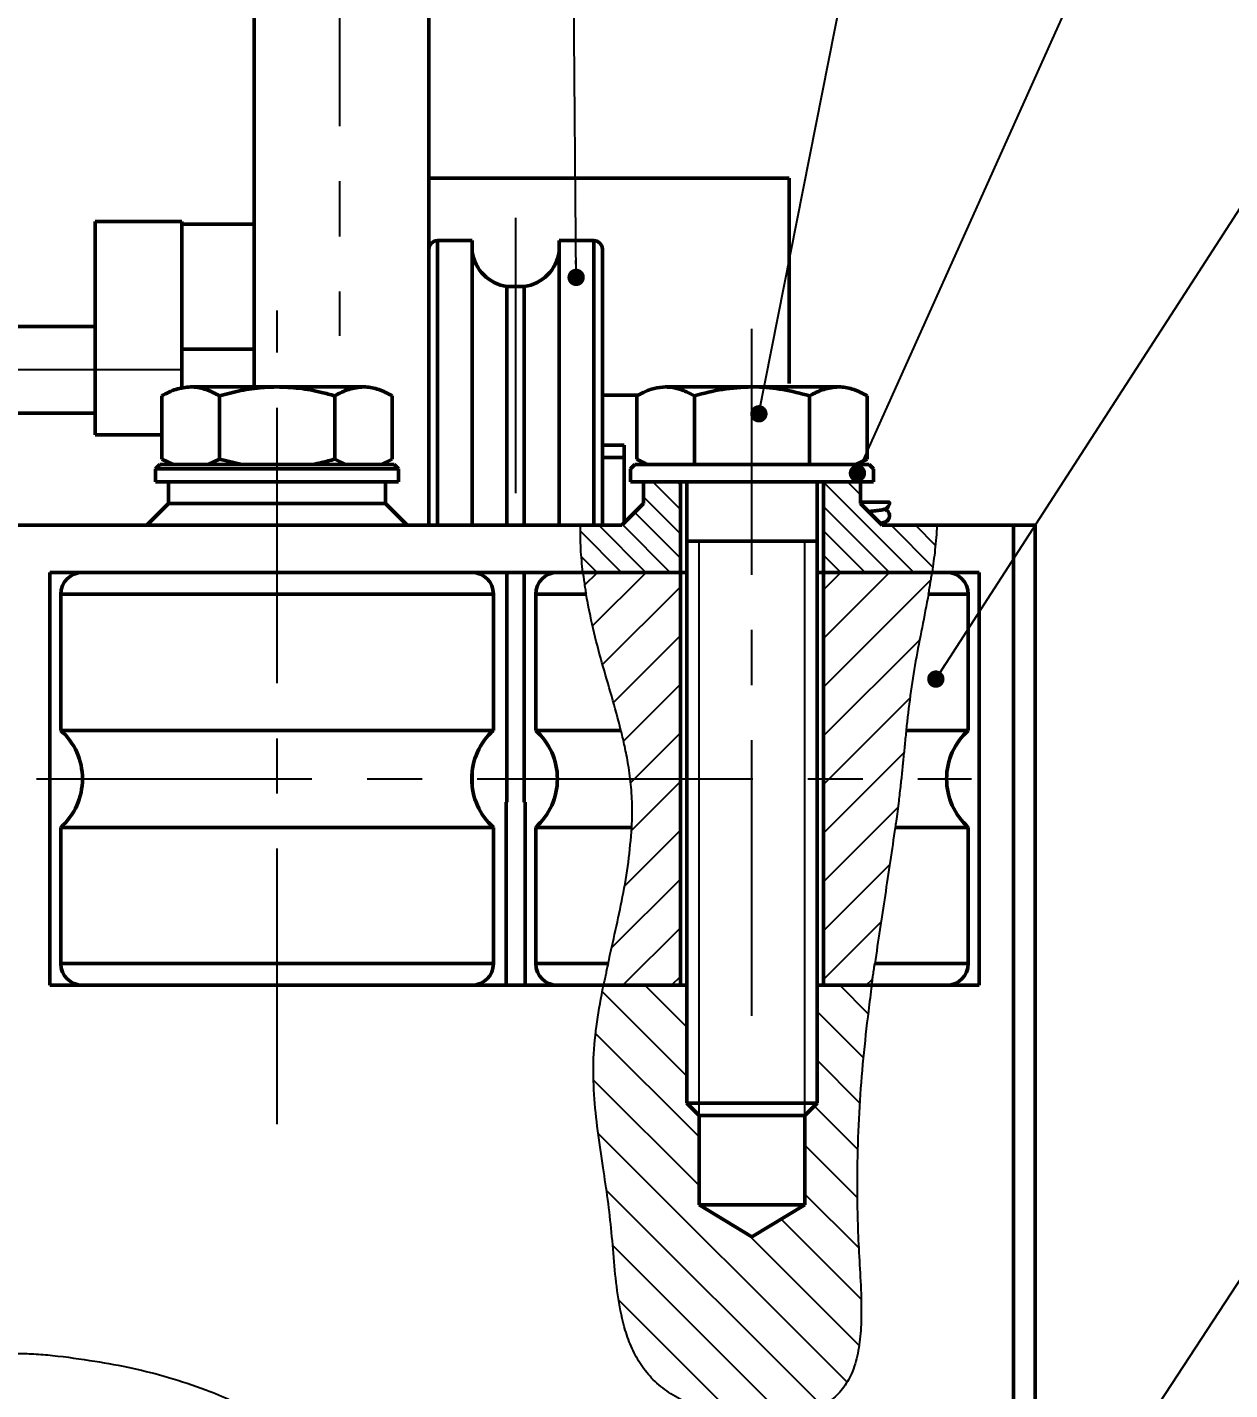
# Model space of a CAD drawing. Header units: millimetres. Extents: x 0 to 1189, y 0 to 841.
# Drawn here: x 854.3 to 909.8, y 658.9 to 721.7 of the extents above; entities that cross this region are included whole.
import ezdxf

# ---------------------------------------------------------------- set-up
doc = ezdxf.new("R2010")
doc.units = ezdxf.units.MM
doc.header["$PDSIZE"] = -1
doc.linetypes.add('CENTERX2', pattern=[20.32, 12.7, -2.54, 2.54, -2.54])
for name, color, linetype in [('中心线', 1, 'CENTERX2'), ('剖面线', 6, 'Continuous'), ('尺寸线', 3, 'Continuous'), ('符号', 4, 'Continuous')]:
    doc.layers.add(name, color=color, linetype=linetype)
doc.layers.add('粗实线', color=255, linetype='Continuous', lineweight=50)
doc.dimstyles.new('SLDDIMSTYLE1', dxfattribs={"dimtxt": 0.18, "dimasz": 0.8, "dimexe": 0, "dimexo": 0.0625, "dimgap": 0, "dimtad": 0, "dimtih": 1, "dimtoh": 1, "dimdec": 0, "dimrnd": 1e-09, "dimzin": 0, "dimdsep": 46, "dimtxsty": 'Standard', "dimblk1": 'DOT', "dimblk2": 'DOT', "dimsah": 1, "dimcen": 0.09, "dimadec": 0, "dimazin": 0, "dimtfac": 0.8, "dimtdec": 0, "dimtofl": 0, "dimtmove": 0, "dimatfit": 3, "dimldrblk": 'DOT', "dimfxl": 0, "dimfrac": 2, "dimtolj": 1, "dimtzin": 0, "dimarcsym": 0})
doc.dimstyles.new('副本 ISO-25', dxfattribs={"dimscale": 2, "dimtxt": 2.5, "dimasz": 2.5, "dimexe": 1, "dimexo": 0, "dimtad": 1, "dimtoh": 1, "dimlfac": 5, "dimdsep": 46, "dimtxsty": 'Standard', "dimcen": 2.5, "dimclrd": 3, "dimclre": 3, "dimadec": 0, "dimazin": 0, "dimtfac": 1, "dimtmove": 0, "dimatfit": 3, "dimfxl": 0, "dimarcsym": 0})

# ---------------------------------------------------------------- blocks, each defined once
blk = doc.blocks.new('_Dot')
at = {"color": 0, "linetype": 'ByBlock', "lineweight": -2}
blk.add_line((-0.5, 0), (-1, 0), dxfattribs=at)
at = {"color": 0, "linetype": 'ByBlock', "const_width": 0.5}
blk.add_lwpolyline([(-0.25, 0, 1), (0.25, 0, 1)], format="xyb", close=True, dxfattribs=at)
blk = doc.blocks.new('*D172')
at = {"layer": 'Defpoints', "color": 0}
for p in [(876.316, 748.831), (957.81, 554.707), (1044.125, 554.707)]:
    blk.add_point(p, dxfattribs=at)
at = {"layer": '尺寸线', "color": 3, "lineweight": -2}
for p, q in [((876.316, 748.831), (1046.125, 748.831)), ((1044.125, 743.831), (1044.125, 559.707)), ((957.81, 554.707), (1046.125, 554.707))]:
    blk.add_line(p, q, dxfattribs=at)
at = {"layer": '尺寸线', "color": 3}
for points in [[(1043.292, 743.831), (1044.959, 743.831), (1044.125, 748.831)], [(1043.292, 559.707), (1044.959, 559.707), (1044.125, 554.707)]]:
    blk.add_solid(points, dxfattribs=at)
at = {"layer": '尺寸线', "color": 0, "insert": (1040.375, 651.769), "char_height": 5, "attachment_point": 5, "rotation": 90}
blk.add_mtext('970', dxfattribs=at)

msp = doc.modelspace()

# ---------------------------------------------------------------- hatches: boundary and pattern name
at = {"layer": '剖面线'}
h = msp.add_hatch(dxfattribs=at)
h.set_pattern_fill('ANSI31', color=256, style=0)
h.paths.add_polyline_path([(884.6564, 701.5066), (882.3564, 701.5066), (882.1564, 701.3066), (882.1564, 700.7066), (884.6564, 700.7066)], flags=0)
h = msp.add_hatch(dxfattribs=at)
h.set_pattern_fill('ANSI31', color=256, style=0)
h.paths.add_polyline_path([(890.8564, 700.7066), (893.3564, 700.7066), (893.3564, 701.3066), (893.1564, 701.5066), (890.8564, 701.5066)], flags=0)
h = msp.add_hatch(dxfattribs=at)
h.set_pattern_fill('ANSI31', color=256, scale=0.25, angle=90, style=0)
edge = h.paths.add_edge_path()
edge.add_spline(control_points=[(879.8525, 698.7066), (879.8321, 697.9918), (879.8743, 697.2648), (879.9616, 696.5366)], knot_values=[0.2416555, 0.2416555, 0.2416555, 0.2416555, 0.2597285, 0.2597285, 0.2597285, 0.2597285], weights=[1, 1, 1, 1], degree=3, periodic=0)
edge.add_line((879.9616, 696.5366), (884.4564, 696.5366))
edge.add_line((884.4564, 696.5366), (884.4564, 700.7066))
edge.add_line((884.4564, 700.7066), (882.7564, 700.7066))
edge.add_line((882.7564, 700.7066), (882.7564, 699.7066))
edge.add_line((882.7564, 699.7066), (881.7564, 698.7066))
edge.add_line((881.7564, 698.7066), (879.8525, 698.7066))
h = msp.add_hatch(dxfattribs=at)
h.set_pattern_fill('ANSI31', color=256, scale=0.25, angle=90, style=0)
edge = h.paths.add_edge_path()
edge.add_spline(control_points=[(896.0581, 696.5366), (896.1088, 696.8763), (896.2022, 697.5829), (896.2667, 698.3237), (896.2905, 698.7066)], knot_values=[0.9913961, 0.9913961, 0.9913961, 0.9913961, 1, 1.0089611, 1.0089611, 1.0089611, 1.0089611], weights=[1, 1, 1, 1, 1], degree=3, periodic=0)
edge.add_line((896.2905, 698.7066), (893.7564, 698.7066))
edge.add_line((893.7564, 698.7066), (892.7564, 699.7066))
edge.add_line((892.7564, 699.7066), (892.7564, 700.7066))
edge.add_line((892.7564, 700.7066), (891.0564, 700.7066))
edge.add_line((891.0564, 700.7066), (891.0564, 696.5366))
edge.add_line((891.0564, 696.5366), (896.0581, 696.5366))
h = msp.add_hatch(dxfattribs=at)
h.set_pattern_fill('ANSI31', color=256, angle=90, style=0)
edge = h.paths.add_edge_path(flags=0)
edge.add_spline(control_points=[(879.8525, 698.7066), (879.8321, 697.9918), (879.8743, 697.2648), (879.9616, 696.5366)], knot_values=[0.2416555, 0.2416555, 0.2416555, 0.2416555, 0.2597285, 0.2597285, 0.2597285, 0.2597285], weights=[1, 1, 1, 1], degree=3, periodic=0)
edge.add_spline(control_points=[(879.9616, 696.5366), (879.8743, 697.2648), (879.8321, 697.9918), (879.8525, 698.7066)], knot_values=[0.7402715, 0.7402715, 0.7402715, 0.7402715, 0.7583445, 0.7583445, 0.7583445, 0.7583445], weights=[1, 1, 1, 1], degree=3, periodic=0)
h = msp.add_hatch(dxfattribs=at)
h.set_pattern_fill('ANSI31', color=256, angle=90, style=0)
edge = h.paths.add_edge_path(flags=0)
edge.add_spline(control_points=[(896.2905, 698.7066), (896.2667, 698.3237), (896.2022, 697.5829), (896.1088, 696.8763), (896.0581, 696.5366)], knot_values=[0.9910389, 0.9910389, 0.9910389, 0.9910389, 1, 1.0086039, 1.0086039, 1.0086039, 1.0086039], weights=[1, 1, 1, 1, 1], degree=3, periodic=0)
edge.add_spline(control_points=[(896.0581, 696.5366), (896.1088, 696.8763), (896.2022, 697.5829), (896.2667, 698.3237), (896.2905, 698.7066)], knot_values=[0.9913961, 0.9913961, 0.9913961, 0.9913961, 1, 1.0089611, 1.0089611, 1.0089611, 1.0089611], weights=[1, 1, 1, 1, 1], degree=3, periodic=0)
h = msp.add_hatch(dxfattribs=at)
h.set_pattern_fill('ANSI31', color=256, style=0)
edge = h.paths.add_edge_path(flags=0)
edge.add_spline(control_points=[(880.9102, 677.5006), (881.2468, 679.1674), (882.0234, 682.1198), (882.4943, 687.3954), (880.8981, 691.7556), (880.1066, 695.3249), (879.9616, 696.5366)], knot_values=[0.5745772, 0.5745772, 0.5745772, 0.5745772, 0.6186731, 0.6519545, 0.7102028, 0.7402715, 0.7402715, 0.7402715, 0.7402715], weights=[1, 1, 1, 1, 1, 1, 1], degree=3, periodic=0)
edge.add_spline(control_points=[(879.9616, 696.5366), (879.9616, 696.5366), (879.9662, 696.4957), (879.9796, 696.3907), (879.9862, 696.3394), (879.995, 696.2718), (880.0072, 696.1842), (880.0195, 696.0958), (880.0356, 695.9838), (880.0566, 695.8496), (880.0685, 695.7736), (880.0822, 695.6887), (880.0972, 695.5997), (880.1007, 695.5789), (880.1042, 695.5578), (880.1079, 695.5366)], knot_values=[0, 0, 0, 0, 0.0050537, 0.0050537, 0.0050537, 0.0075047, 0.0075047, 0.0075047, 0.009997, 0.009997, 0.009997, 0.0113933, 0.0113933, 0.0113933, 0.0117152, 0.0117152, 0.0117152, 0.0117152], weights=[1, 1, 1, 1, 1, 1, 1, 1, 1, 1, 1, 1, 1, 1, 1, 1], degree=3, periodic=0)
edge.add_spline(control_points=[(880.1079, 695.5366), (880.4758, 693.3903), (881.1866, 691.3736), (881.7178, 689.2546)], knot_values=[0, 0, 0, 0, 0.0333235, 0.0333235, 0.0333235, 0.0333235], weights=[1, 1, 1, 1], degree=3, periodic=0)
edge.add_spline(control_points=[(881.7178, 689.2546), (881.7244, 689.2282), (881.7312, 689.201), (881.738, 689.1732), (881.7846, 688.9851), (881.8375, 688.7627), (881.8904, 688.5191), (881.9473, 688.2569), (882.0056, 687.9623), (882.0552, 687.663), (882.1113, 687.3249), (882.1578, 686.9693), (882.1875, 686.6332), (882.2198, 686.2683), (882.2333, 685.913), (882.2349, 685.6004), (882.2365, 685.2888), (882.2272, 685.0099), (882.2157, 684.7825)], knot_values=[0, 0, 0, 0, 0.0006325, 0.0006325, 0.0006325, 0.0049591, 0.0049591, 0.0049591, 0.0096303, 0.0096303, 0.0096303, 0.014922, 0.014922, 0.014922, 0.0206677, 0.0206677, 0.0206677, 0.026383, 0.026383, 0.026383, 0.026383], weights=[1, 1, 1, 1, 1, 1, 1, 1, 1, 1, 1, 1, 1, 1, 1, 1, 1, 1, 1], degree=3, periodic=0)
edge.add_spline(control_points=[(882.2157, 684.7825), (882.1072, 682.6424), (881.5747, 680.5572), (881.1223, 678.5006)], knot_values=[0, 0, 0, 0, 0.0321614, 0.0321614, 0.0321614, 0.0321614], weights=[1, 1, 1, 1], degree=3, periodic=0)
edge.add_spline(control_points=[(881.1223, 678.5006), (881.0988, 678.394), (881.0762, 678.2904), (881.0562, 678.1978), (881.0364, 678.1059), (881.0185, 678.0223), (881.0031, 677.9493), (880.9788, 677.8348), (880.9598, 677.7431), (880.9457, 677.6745), (880.9268, 677.5829), (880.9159, 677.529), (880.9119, 677.5093), (880.9108, 677.5035), (880.9102, 677.5006), (880.9102, 677.5006)], knot_values=[0, 0, 0, 0, 0.0016667, 0.0016667, 0.0016667, 0.0033135, 0.0033135, 0.0033135, 0.0059121, 0.0059121, 0.0059121, 0.0093883, 0.0093883, 0.0093883, 0.0103994, 0.0103994, 0.0103994, 0.0103994], weights=[1, 1, 1, 1, 1, 1, 1, 1, 1, 1, 1, 1, 1, 1, 1, 1], degree=3, periodic=0)
h = msp.add_hatch(dxfattribs=at)
h.set_pattern_fill('ANSI31', color=256, scale=0.5)
edge = h.paths.add_edge_path()
edge.add_line((884.4564, 696.5366), (879.9616, 696.5366))
edge.add_spline(control_points=[(879.9616, 696.5366), (879.9623, 696.5307), (879.9637, 696.5188), (879.9772, 696.4081), (880.0037, 696.205), (880.0446, 695.9219), (880.0853, 695.6693), (880.1043, 695.5577), (880.1079, 695.5366)], knot_values=[0, 0, 0, 0, 0.2127212, 0.430406, 0.6402617, 0.8520862, 0.9719775, 1, 1, 1, 1], degree=3, periodic=0)
edge.add_spline(control_points=[(880.1079, 695.5366), (880.211, 695.0036), (880.4172, 693.9374), (880.8342, 692.3799), (881.295, 690.8323), (881.5769, 689.7804), (881.7178, 689.2546)], knot_values=[0, 0, 0, 0, 0.2499845, 0.5001381, 0.750131, 1, 1, 1, 1], degree=3, periodic=0)
edge.add_spline(control_points=[(881.7178, 689.2546), (881.7245, 689.2277), (881.754, 689.1097), (881.8111, 688.8737), (881.8923, 688.5163), (881.9765, 688.1095), (882.0607, 687.6462), (882.1346, 687.1467), (882.1932, 686.6155), (882.2266, 686.0903), (882.2377, 685.5927), (882.232, 685.146), (882.2211, 684.9037), (882.2157, 684.7825)], knot_values=[0, 0, 0, 0, 0.0242594, 0.1065225, 0.1887476, 0.2773211, 0.3658977, 0.4659792, 0.5661335, 0.6747794, 0.7834893, 0.8917211, 1, 1, 1, 1], degree=3, periodic=0)
edge.add_spline(control_points=[(882.2157, 684.7825), (882.1727, 684.2452), (882.0867, 683.17), (881.8037, 681.5908), (881.4689, 680.0382), (881.2378, 679.0132), (881.1223, 678.5006)], knot_values=[0, 0, 0, 0, 0.2510104, 0.5022555, 0.7510955, 1, 1, 1, 1], degree=3, periodic=0)
edge.add_spline(control_points=[(881.1223, 678.5006), (881.0994, 678.3961), (881.0538, 678.1879), (880.9909, 677.8928), (880.9348, 677.6229), (880.9121, 677.5103), (880.9105, 677.5024), (880.9102, 677.5006)], knot_values=[0, 0, 0, 0, 0.1602983, 0.3194178, 0.5690118, 0.9020055, 1, 1, 1, 1], degree=3, periodic=0)
edge.add_line((880.9102, 677.5006), (884.1564, 677.5006))
edge.add_line((884.1564, 677.5006), (884.4564, 677.5006))
edge.add_line((884.4564, 677.5006), (884.4564, 696.5366))
edge = h.paths.add_edge_path()
edge.add_spline(control_points=[(894.865, 689.2546), (894.9239, 689.7911), (895.0415, 690.8636), (895.2884, 692.4486), (895.6021, 693.9948), (895.7964, 695.0226), (895.8935, 695.5366)], knot_values=[0, 0, 0, 0, 0.2508128, 0.5014718, 0.7507052, 1, 1, 1, 1], degree=3, periodic=0)
edge.add_spline(control_points=[(895.8935, 695.5366), (895.9099, 695.6295), (895.9474, 695.8427), (895.9969, 696.141), (896.0328, 696.3685), (896.0525, 696.4986), (896.0578, 696.5341), (896.0581, 696.5361), (896.0581, 696.5366)], knot_values=[0, 0, 0, 0, 0.1105974, 0.2538296, 0.4907081, 0.7115731, 0.9377277, 1, 1, 1, 1], degree=3, periodic=0)
edge.add_line((896.0581, 696.5366), (891.3564, 696.5366))
edge.add_line((891.3564, 696.5366), (891.0564, 696.5366))
edge.add_line((891.0564, 696.5366), (891.0564, 677.5006))
edge.add_line((891.0564, 677.5006), (893.2769, 677.5006))
edge.add_spline(control_points=[(893.2769, 677.5006), (893.279, 677.5157), (893.2825, 677.5416), (893.3092, 677.7383), (893.3426, 677.9805), (893.3799, 678.2468), (893.4053, 678.4248), (893.4161, 678.5006)], knot_values=[0, 0, 0, 0, 0.2965507, 0.507821, 0.686836, 0.8665675, 1, 1, 1, 1], degree=3, periodic=0)
edge.add_spline(control_points=[(893.4161, 678.5006), (893.5746, 679.5487), (893.8916, 681.6448), (894.2044, 683.7366), (894.3608, 684.7825)], knot_values=[0, 0, 0, 0, 0.5000197, 1, 1, 1, 1], degree=3, periodic=0)
edge.add_spline(control_points=[(894.3608, 684.7825), (894.3694, 684.8446), (894.3946, 685.0276), (894.4428, 685.3854), (894.4995, 685.8262), (894.5524, 686.2586), (894.6062, 686.7215), (894.6682, 687.2958), (894.7242, 687.8499), (894.7661, 688.2718), (894.8005, 688.6185), (894.8344, 688.9567), (894.8548, 689.1553), (894.865, 689.2546)], knot_values=[0, 0, 0, 0, 0.0611677, 0.1803277, 0.2992895, 0.3768615, 0.4542936, 0.5688916, 0.6834662, 0.751376, 0.819376, 0.909629, 1, 1, 1, 1], degree=3, periodic=0)
h = msp.add_hatch(dxfattribs=at)
h.set_pattern_fill('ANSI31', color=256, style=0)
edge = h.paths.add_edge_path(flags=0)
edge.add_spline(control_points=[(893.2769, 677.5006), (893.2769, 677.5006), (893.2806, 677.5278), (893.2886, 677.5867), (893.2943, 677.6287), (893.3024, 677.6879), (893.3127, 677.7634), (893.3215, 677.8273), (893.3321, 677.9046), (893.3441, 677.9906), (893.3561, 678.0769), (893.3698, 678.1748), (893.3839, 678.2747), (893.3944, 678.3488), (893.4053, 678.4256), (893.4161, 678.5006)], knot_values=[0, 0, 0, 0, 0.0025375, 0.0025375, 0.0025375, 0.0043358, 0.0043358, 0.0043358, 0.0058579, 0.0058579, 0.0058579, 0.00739, 0.00739, 0.00739, 0.0085183, 0.0085183, 0.0085183, 0.0085183], weights=[1, 1, 1, 1, 1, 1, 1, 1, 1, 1, 1, 1, 1, 1, 1, 1], degree=3, periodic=0)
edge.add_spline(control_points=[(893.4161, 678.5006), (893.7164, 680.6009), (894.0704, 682.6862), (894.3608, 684.7825)], knot_values=[0, 0, 0, 0, 0.0319771, 0.0319771, 0.0319771, 0.0319771], weights=[1, 1, 1, 1], degree=3, periodic=0)
edge.add_spline(control_points=[(894.3608, 684.7825), (894.3691, 684.8426), (894.3779, 684.906), (894.3869, 684.9725), (894.4222, 685.2305), (894.4634, 685.5399), (894.5079, 685.8971), (894.5369, 686.1296), (894.568, 686.3884), (894.5989, 686.6625), (894.6218, 686.8659), (894.6451, 687.0821), (894.6674, 687.2954), (894.6897, 687.5086), (894.7114, 687.7239), (894.7315, 687.9239), (894.7551, 688.1605), (894.7771, 688.3825), (894.7967, 688.5794), (894.8227, 688.8411), (894.8456, 689.067), (894.865, 689.2546)], knot_values=[0, 0, 0, 0, 0.0017174, 0.0017174, 0.0017174, 0.0084525, 0.0084525, 0.0084525, 0.0128223, 0.0128223, 0.0128223, 0.0160552, 0.0160552, 0.0160552, 0.0192899, 0.0192899, 0.0192899, 0.0231169, 0.0231169, 0.0231169, 0.0282107, 0.0282107, 0.0282107, 0.0282107], weights=[1, 1, 1, 1, 1, 1, 1, 1, 1, 1, 1, 1, 1, 1, 1, 1, 1, 1, 1, 1, 1, 1], degree=3, periodic=0)
edge.add_spline(control_points=[(894.865, 689.2546), (895.0866, 691.3925), (895.5254, 693.4715), (895.8935, 695.5366)], knot_values=[0, 0, 0, 0, 0.032416, 0.032416, 0.032416, 0.032416], weights=[1, 1, 1, 1], degree=3, periodic=0)
edge.add_spline(control_points=[(895.8935, 695.5366), (895.9106, 695.6326), (895.9266, 695.7241), (895.9403, 695.8041), (895.9581, 695.9078), (895.973, 695.9969), (895.9853, 696.0717), (896.0056, 696.1954), (896.0196, 696.2852), (896.0299, 696.3515), (896.0493, 696.4763), (896.0563, 696.524), (896.0578, 696.5344), (896.058, 696.5359), (896.0581, 696.5366), (896.0581, 696.5366)], knot_values=[0, 0, 0, 0, 0.0015073, 0.0015073, 0.0015073, 0.0034566, 0.0034566, 0.0034566, 0.006691, 0.006691, 0.006691, 0.0128041, 0.0128041, 0.0128041, 0.0136511, 0.0136511, 0.0136511, 0.0136511], weights=[1, 1, 1, 1, 1, 1, 1, 1, 1, 1, 1, 1, 1, 1, 1, 1], degree=3, periodic=0)
edge.add_spline(control_points=[(896.0581, 696.5366), (895.7986, 694.7966), (895.0278, 691.6856), (894.6472, 686.3937), (893.8813, 681.6339), (893.4348, 678.6702), (893.2769, 677.5006)], knot_values=[0.0086039, 0.0086039, 0.0086039, 0.0086039, 0.0526748, 0.0958521, 0.1447846, 0.1767178, 0.1767178, 0.1767178, 0.1767178], weights=[1, 1, 1, 1, 1, 1, 1], degree=3, periodic=0)
h = msp.add_hatch(dxfattribs=at)
h.set_pattern_fill('ANSI31', color=256, angle=90, style=0)
edge = h.paths.add_edge_path(flags=0)
edge.add_spline(control_points=[(880.9102, 677.5006), (880.6667, 676.2948), (880.0976, 672.6711), (881.5778, 666.6653), (881.4214, 657.661), (893.4977, 656.5794), (892.2627, 667.7122), (892.7627, 673.6897), (893.2769, 677.5006)], knot_values=[0.4254228, 0.4254228, 0.4254228, 0.4254228, 0.4573215, 0.5219389, 0.588289, 0.6597306, 0.7192355, 0.8232822, 0.8232822, 0.8232822, 0.8232822], weights=[1, 1, 1, 1, 1, 1, 1, 1, 1], degree=3, periodic=0)
edge.add_spline(control_points=[(893.2769, 677.5006), (892.7627, 673.6897), (892.2627, 667.7122), (893.4977, 656.5794), (881.4214, 657.661), (881.5778, 666.6653), (880.0976, 672.6711), (880.6667, 676.2948), (880.9102, 677.5006)], knot_values=[0.1767178, 0.1767178, 0.1767178, 0.1767178, 0.2807645, 0.3402694, 0.411711, 0.4780611, 0.5426785, 0.5745772, 0.5745772, 0.5745772, 0.5745772], weights=[1, 1, 1, 1, 1, 1, 1, 1, 1], degree=3, periodic=0)
h = msp.add_hatch(dxfattribs=at)
h.set_pattern_fill('ANSI31', color=256, scale=0.5, angle=90)
edge = h.paths.add_edge_path()
edge.add_spline(control_points=[(880.9102, 677.5006), (880.8037, 676.9399), (880.5924, 675.8277), (880.4228, 674.1444), (880.4566, 672.4617), (880.6429, 670.7785), (880.8869, 669.1673), (881.1212, 667.6103), (881.2957, 666.1027), (881.4115, 664.5715), (881.5736, 663.0584), (881.8352, 661.7791), (882.2053, 660.7606), (882.6287, 659.9832), (883.195, 659.2877), (883.9198, 658.7048), (884.7731, 658.2363), (885.7205, 657.8783), (886.7263, 657.635), (887.7542, 657.5106), (888.7676, 657.5097), (889.7307, 657.6369), (890.608, 657.8991), (891.3679, 658.3042), (891.9653, 658.8764), (892.3959, 659.6333), (892.6633, 660.5526), (892.7887, 661.6118), (892.8093, 662.8525), (892.7426, 664.2403), (892.6518, 665.736), (892.5948, 667.5292), (892.5967, 669.5846), (892.6942, 671.8919), (892.8722, 674.1251), (893.0774, 675.9863), (893.2249, 677.1056), (893.2769, 677.5006)], knot_values=[0, 0, 0, 0, 0.0364042, 0.0722115, 0.1077075, 0.1435553, 0.1801904, 0.2116729, 0.2440068, 0.2769898, 0.3096359, 0.3410732, 0.3600031, 0.3785812, 0.3972861, 0.4168377, 0.4375356, 0.4591477, 0.4812668, 0.5034045, 0.5250554, 0.5457572, 0.5651686, 0.583192, 0.6001822, 0.6171905, 0.6381419, 0.6608319, 0.6850653, 0.7172326, 0.7494552, 0.7806683, 0.8316821, 0.880553, 0.9279682, 0.9745833, 1, 1, 1, 1], degree=3, periodic=0)
edge.add_line((893.2769, 677.5006), (891.3564, 677.5006))
edge.add_line((891.3564, 677.5006), (890.7614, 677.5006))
edge.add_line((890.7614, 677.5006), (890.7564, 677.4956))
edge.add_line((890.7564, 677.4956), (890.7564, 672.0666))
edge.add_line((890.7564, 672.0666), (890.1964, 671.5066))
edge.add_line((890.1964, 671.5066), (890.1964, 667.3744))
edge.add_line((890.1964, 667.3744), (887.7564, 665.9083))
edge.add_line((887.7564, 665.9083), (885.3164, 667.3744))
edge.add_line((885.3164, 667.3744), (885.3164, 671.5066))
edge.add_line((885.3164, 671.5066), (884.7564, 672.0666))
edge.add_line((884.7564, 672.0666), (884.7564, 677.4956))
edge.add_line((884.7564, 677.4956), (884.7514, 677.5006))
edge.add_line((884.7514, 677.5006), (880.9102, 677.5006))
h = msp.add_hatch(dxfattribs=at)
h.set_pattern_fill('ANSI31', color=256, angle=90, style=0)
edge = h.paths.add_edge_path(flags=0)
edge.add_spline(control_points=[(866.7631, 648.7066), (867.0858, 650.1071), (867.4023, 651.4647), (867.4882, 652.7066)], knot_values=[0.4554944, 0.4554944, 0.4554944, 0.4554944, 0.5059265, 0.5059265, 0.5059265, 0.5059265], weights=[1, 1, 1, 1], degree=3, periodic=0)
edge.add_spline(control_points=[(867.4882, 652.7066), (867.5112, 653.0395), (867.5184, 653.3734), (867.5018, 653.7066)], knot_values=[0, 0, 0, 0, 0.0070615, 0.0070615, 0.0070615, 0.0070615], weights=[1, 1, 1, 1], degree=3, periodic=0)
edge.add_spline(control_points=[(867.5018, 653.7066), (867.4559, 654.6236), (866.7793, 657.1321), (861.6852, 659.3788), (857.7793, 660.1803), (854.7465, 660.544), (853.8104, 660.5298)], knot_values=[0.5198415, 0.5198415, 0.5198415, 0.5198415, 0.5592851, 0.6384909, 0.7047097, 0.7386614, 0.7386614, 0.7386614, 0.7386614], weights=[1, 1, 1, 1, 1, 1, 1], degree=3, periodic=0)
edge.add_spline(control_points=[(853.8104, 660.5298), (853.6988, 660.5281), (853.5857, 660.5243), (853.4805, 660.5187), (853.3753, 660.5131), (853.275, 660.5055), (853.1879, 660.4973), (853.1004, 660.4891), (853.0238, 660.48), (852.9642, 660.4722), (852.9044, 660.4644), (852.8601, 660.4576), (852.8352, 660.4538), (852.8188, 660.4512), (852.8104, 660.4499), (852.8104, 660.4499)], knot_values=[0, 0, 0, 0, 0.0016742, 0.0016742, 0.0016742, 0.0033479, 0.0033479, 0.0033479, 0.0050291, 0.0050291, 0.0050291, 0.0067174, 0.0067174, 0.0067174, 0.0078227, 0.0078227, 0.0078227, 0.0078227], weights=[1, 1, 1, 1, 1, 1, 1, 1, 1, 1, 1, 1, 1, 1, 1, 1], degree=3, periodic=0)
edge.add_spline(control_points=[(852.8104, 660.4499), (852.8104, 660.4499), (852.8295, 660.453), (852.866, 660.4585), (852.9025, 660.4639), (852.9574, 660.4717), (853.0261, 660.48), (853.0955, 660.4883), (853.1808, 660.4973), (853.2752, 660.505), (853.37, 660.5127), (853.4766, 660.5192), (853.5862, 660.5237), (853.6595, 660.5266), (853.7352, 660.5287), (853.8104, 660.5298)], knot_values=[0, 0, 0, 0, 0.0016677, 0.0016677, 0.0016677, 0.0033345, 0.0033345, 0.0033345, 0.0050147, 0.0050147, 0.0050147, 0.0067027, 0.0067027, 0.0067027, 0.0078225, 0.0078225, 0.0078225, 0.0078225], weights=[1, 1, 1, 1, 1, 1, 1, 1, 1, 1, 1, 1, 1, 1, 1, 1], degree=3, periodic=0)
edge.add_spline(control_points=[(853.8104, 660.5298), (854.7465, 660.544), (857.7793, 660.1803), (861.6852, 659.3788), (866.7793, 657.1321), (867.4559, 654.6236), (867.5018, 653.7066)], knot_values=[0.2613386, 0.2613386, 0.2613386, 0.2613386, 0.2952903, 0.3615091, 0.4407149, 0.4801585, 0.4801585, 0.4801585, 0.4801585], weights=[1, 1, 1, 1, 1, 1, 1], degree=3, periodic=0)
edge.add_spline(control_points=[(867.5018, 653.7066), (867.5184, 653.3734), (867.5112, 653.0395), (867.4882, 652.7066)], knot_values=[0.0071788, 0.0071788, 0.0071788, 0.0071788, 0.0142403, 0.0142403, 0.0142403, 0.0142403], weights=[1, 1, 1, 1], degree=3, periodic=0)
edge.add_spline(control_points=[(867.4882, 652.7066), (867.4023, 651.4647), (867.0858, 650.1071), (866.7631, 648.7066)], knot_values=[0.4940735, 0.4940735, 0.4940735, 0.4940735, 0.5445056, 0.5445056, 0.5445056, 0.5445056], weights=[1, 1, 1, 1], degree=3, periodic=0)

# ---------------------------------------------------------------- linework, layer by layer
for p, q in [((885.3164, 671.5066), (885.3164, 697.983)), ((890.1964, 671.5066), (890.1964, 697.983))]:
    msp.add_line(p, q)
for points, knots in [([(879.9616, 696.5366), (879.9232, 696.8996), (879.8469, 697.6209), (879.8506, 698.3463), (879.8525, 698.7066)], [0, 0, 0, 0, 0.5032533, 1, 1, 1, 1]), ([(896.2905, 698.7066), (896.2623, 698.3295), (896.2082, 697.6036), (896.1068, 696.8829), (896.0581, 696.5366)], [0, 0, 0, 0, 0.5195049, 1, 1, 1, 1]), ([(879.9616, 696.5366), (879.9623, 696.5307), (879.9637, 696.5188), (879.9772, 696.4081), (880.0037, 696.205), (880.0446, 695.9219), (880.0853, 695.6693), (880.1043, 695.5577), (880.1079, 695.5366)], [0, 0, 0, 0, 0.2127212, 0.430406, 0.6402617, 0.8520862, 0.9719775, 1, 1, 1, 1]), ([(895.8935, 695.5366), (895.9099, 695.6295), (895.9474, 695.8427), (895.9969, 696.141), (896.0328, 696.3685), (896.0525, 696.4986), (896.0578, 696.5341), (896.0581, 696.5361), (896.0581, 696.5366)], [0, 0, 0, 0, 0.1105974, 0.25382956, 0.49070812, 0.71157312, 0.93772771, 1, 1, 1, 1]), ([(881.7178, 689.2546), (881.5769, 689.7804), (881.295, 690.8323), (880.8342, 692.3799), (880.4172, 693.9374), (880.211, 695.0036), (880.1079, 695.5366)], [0, 0, 0, 0, 0.249869, 0.4998619, 0.7500155, 1, 1, 1, 1]), ([(895.8935, 695.5366), (895.7964, 695.0226), (895.6021, 693.9948), (895.2884, 692.4486), (895.0415, 690.8636), (894.9239, 689.7911), (894.865, 689.2546)], [0, 0, 0, 0, 0.2492948, 0.4985282, 0.7491872, 1, 1, 1, 1]), ([(882.2157, 684.7825), (882.2211, 684.9037), (882.232, 685.146), (882.2377, 685.5927), (882.2266, 686.0903), (882.1932, 686.6155), (882.1346, 687.1467), (882.0607, 687.6462), (881.9765, 688.1095), (881.8923, 688.5163), (881.8111, 688.8737), (881.754, 689.1097), (881.7245, 689.2277), (881.7178, 689.2546)], [0, 0, 0, 0, 0.1082789, 0.2165107, 0.3252206, 0.4338665, 0.5340208, 0.6341023, 0.7226789, 0.8112524, 0.8934775, 0.9757406, 1, 1, 1, 1]), ([(894.865, 689.2546), (894.8548, 689.1553), (894.8344, 688.9567), (894.8005, 688.6185), (894.7661, 688.2718), (894.7242, 687.8499), (894.6682, 687.2958), (894.6062, 686.7215), (894.5524, 686.2586), (894.4995, 685.8262), (894.4428, 685.3854), (894.3946, 685.0276), (894.3694, 684.8446), (894.3608, 684.7825)], [0, 0, 0, 0, 0.090371, 0.180624, 0.248624, 0.3165338, 0.4311084, 0.5457064, 0.6231385, 0.7007105, 0.8196723, 0.9388323, 1, 1, 1, 1]), ([(881.1223, 678.5006), (881.2378, 679.0132), (881.4689, 680.0382), (881.8037, 681.5908), (882.0867, 683.17), (882.1727, 684.2452), (882.2157, 684.7825)], [0, 0, 0, 0, 0.2489045, 0.4977445, 0.7489896, 1, 1, 1, 1]), ([(894.3608, 684.7825), (894.2044, 683.7366), (893.8916, 681.6448), (893.5746, 679.5487), (893.4161, 678.5006)], [0, 0, 0, 0, 0.4999803, 1, 1, 1, 1]), ([(881.1223, 678.5006), (881.0994, 678.3961), (881.0538, 678.1879), (880.9909, 677.8928), (880.9348, 677.6229), (880.9121, 677.5103), (880.9105, 677.5024), (880.9102, 677.5006)], [0, 0, 0, 0, 0.1602983, 0.3194178, 0.5690118, 0.9020055, 1, 1, 1, 1]), ([(893.2769, 677.5006), (893.279, 677.5157), (893.2825, 677.5416), (893.3092, 677.7383), (893.3426, 677.9805), (893.3799, 678.2468), (893.4053, 678.4248), (893.4161, 678.5006)], [0, 0, 0, 0, 0.2965507, 0.507821, 0.686836, 0.8665675, 1, 1, 1, 1]), ([(893.2769, 677.5006), (893.2249, 677.1056), (893.0774, 675.9863), (892.8722, 674.1251), (892.6942, 671.8919), (892.5967, 669.5846), (892.5948, 667.5292), (892.6518, 665.736), (892.7426, 664.2403), (892.8093, 662.8525), (892.7887, 661.6118), (892.6633, 660.5526), (892.3959, 659.6333), (891.9653, 658.8764), (891.3679, 658.3042), (890.608, 657.8991), (889.7307, 657.6369), (888.7676, 657.5097), (887.7542, 657.5106), (886.7263, 657.635), (885.7205, 657.8783), (884.7731, 658.2363), (883.9198, 658.7048), (883.195, 659.2877), (882.6287, 659.9832), (882.2053, 660.7606), (881.8352, 661.7791), (881.5736, 663.0584), (881.4115, 664.5715), (881.2957, 666.1027), (881.1212, 667.6103), (880.8869, 669.1673), (880.6429, 670.7785), (880.4566, 672.4617), (880.4228, 674.1444), (880.5924, 675.8277), (880.8037, 676.9399), (880.9102, 677.5006)], [0, 0, 0, 0, 0.02541672, 0.0720318, 0.11944696, 0.16831788, 0.21933172, 0.2505448, 0.28276737, 0.3149347, 0.33916807, 0.36185808, 0.38280954, 0.39981777, 0.41680804, 0.43483137, 0.45424276, 0.47494455, 0.49659545, 0.51873318, 0.54085232, 0.56246442, 0.5831623, 0.6027139, 0.62141879, 0.63999689, 0.65892682, 0.69036413, 0.72301019, 0.75599317, 0.78832707, 0.81980964, 0.85644466, 0.89229248, 0.92778854, 0.96359576, 1, 1, 1, 1]), ([(853.8104, 660.5298), (854.0914, 660.527), (854.6605, 660.5213), (855.8785, 660.4096), (857.3948, 660.1965), (859.1823, 659.8757), (860.8955, 659.4387), (862.4121, 658.9354), (863.7416, 658.3863), (864.8334, 657.8233), (865.8076, 657.164), (866.5889, 656.4151), (867.1152, 655.5658), (867.4157, 654.6591), (867.4727, 654.028), (867.5018, 653.7066)], [0, 0, 0, 0, 0.0508228, 0.1029359, 0.2211467, 0.3278444, 0.4313598, 0.5407929, 0.6166723, 0.6914491, 0.7626676, 0.8289444, 0.8856016, 0.9417493, 1, 1, 1, 1])]:
    msp.add_open_spline(points, degree=3, knots=knots)
at = {"layer": '中心线'}
for p, q in [((868.7404, 750.1242), (868.7404, 707.4344)), ((876.8624, 712.887), (876.8624, 697.8637)), ((865.8644, 671.106), (865.8644, 708.6155)), ((887.7564, 676.1006), (887.7564, 707.7708)), ((861.4712, 705.8732), (850.4712, 705.8732)), ((854.7696, 687.0186), (897.8757, 687.0186))]:
    msp.add_line(p, q, dxfattribs=at)
at = {"layer": '粗实线'}
for p, q in [((864.8104, 705.0866), (864.8104, 737.7066)), ((872.8624, 737.7066), (872.8624, 704.447)), ((889.4712, 714.7066), (872.8624, 714.7066)), ((889.4712, 714.7066), (889.4712, 705.2466)), ((861.4712, 712.7066), (857.4712, 712.7066)), ((857.4712, 712.7066), (857.4712, 712.5659)), ((857.4712, 712.5659), (857.4712, 708.7325)), ((861.4712, 712.7066), (861.4712, 712.5659)), ((864.8104, 712.5812), (861.4712, 712.5812)), ((861.4712, 712.5659), (861.4712, 708.7325)), ((874.8624, 711.8319), (873.2624, 711.8319)), ((873.2624, 711.8319), (873.2624, 700.5665)), ((874.8624, 711.8319), (874.8624, 700.5665)), ((880.4624, 711.8319), (878.8624, 711.8319)), ((878.8624, 711.8319), (878.8624, 700.5665)), ((880.4624, 700.5665), (880.4624, 711.8319)), ((880.8624, 711.4319), (880.8624, 700.4884)), ((877.2624, 709.716), (876.4624, 709.716)), ((876.4624, 709.716), (876.4624, 700.1532)), ((877.2624, 709.716), (877.2624, 700.1532)), ((857.4712, 708.7325), (857.4712, 702.8732)), ((861.4712, 708.7325), (861.4712, 705.0371)), ((857.4712, 707.8732), (852.4077, 707.8732)), ((861.4712, 706.8319), (864.8104, 706.8319)), ((865.8644, 705.0866), (861.8807, 705.0866)), ((869.8481, 705.0866), (865.8644, 705.0866)), ((883.7727, 705.0866), (887.7564, 705.0866)), ((891.7401, 705.0866), (887.7564, 705.0866)), ((860.5528, 701.7574), (860.5528, 704.6757)), ((863.2086, 701.7574), (863.2086, 704.6757)), ((868.5202, 701.7574), (868.5202, 704.6757)), ((871.176, 701.7574), (871.176, 704.6757)), ((872.8624, 700.4884), (872.8624, 704.447)), ((882.4448, 704.7066), (880.8624, 704.7066)), ((882.4448, 701.7574), (882.4448, 704.6757)), ((885.1006, 704.6757), (885.1006, 701.5066)), ((890.4122, 704.6757), (890.4122, 701.5066)), ((893.068, 701.7574), (893.068, 704.6757)), ((852.4077, 703.8732), (857.4712, 703.8732)), ((857.4712, 702.8732), (860.5528, 702.8732)), ((881.8624, 702.395), (880.8624, 702.395)), ((881.8624, 702.395), (881.8624, 701.8319)), ((861.0704, 701.5066), (860.5528, 701.7574)), ((863.2086, 701.7574), (862.691, 701.5066)), ((864.2438, 701.5066), (863.2086, 701.7574)), ((869.0378, 701.5066), (868.5202, 701.7574)), ((871.176, 701.7574), (870.6584, 701.5066)), ((881.8624, 701.8319), (880.8624, 701.8319)), ((881.8624, 701.8319), (881.8624, 698.8126)), ((893.068, 701.7574), (892.5504, 701.5066)), ((860.4644, 701.5066), (860.2644, 701.3066)), ((860.2644, 701.3066), (860.2644, 700.7066)), ((871.4644, 701.3066), (860.2644, 701.3066)), ((871.2644, 701.5066), (860.4644, 701.5066)), ((861.8807, 701.5066), (861.0704, 701.5066)), ((862.691, 701.5066), (861.8807, 701.5066)), ((862.691, 701.5066), (864.2438, 701.5066)), ((865.8644, 701.5066), (864.2438, 701.5066)), ((867.485, 701.5066), (865.8644, 701.5066)), ((867.485, 701.5066), (869.0378, 701.5066)), ((869.8481, 701.5066), (869.0378, 701.5066)), ((870.6584, 701.5066), (869.8481, 701.5066)), ((871.4644, 701.3066), (871.2644, 701.5066)), ((871.4644, 700.7066), (871.4644, 701.3066)), ((882.1564, 701.3066), (882.3564, 701.5066)), ((882.1564, 700.7066), (882.1564, 701.3066)), ((882.3564, 701.5066), (883.1564, 701.5066)), ((883.7727, 701.5066), (882.9624, 701.5066)), ((892.3564, 701.5066), (883.1564, 701.5066)), ((884.583, 701.5066), (883.7727, 701.5066)), ((884.583, 701.5066), (886.1358, 701.5066)), ((887.7564, 701.5066), (886.1358, 701.5066)), ((889.377, 701.5066), (887.7564, 701.5066)), ((889.377, 701.5066), (890.9298, 701.5066)), ((891.7401, 701.5066), (890.9298, 701.5066)), ((892.5504, 701.5066), (891.7401, 701.5066)), ((892.3564, 701.5066), (893.1564, 701.5066)), ((893.1564, 701.5066), (893.3564, 701.3066)), ((893.3564, 701.3066), (893.3564, 700.7066)), ((871.4644, 700.7066), (860.2644, 700.7066)), ((860.8644, 700.7066), (860.8644, 699.7066)), ((870.8644, 699.7066), (870.8644, 700.7066)), ((872.8624, 698.7066), (872.8624, 700.4884)), ((873.2624, 700.5665), (873.2624, 698.7066)), ((874.8624, 700.5665), (874.8624, 698.7066)), ((878.8624, 700.5665), (878.8624, 698.7066)), ((880.4624, 698.7066), (880.4624, 700.5665)), ((880.8624, 700.4884), (880.8624, 698.7066)), ((884.6564, 700.7066), (882.1564, 700.7066)), ((882.7564, 699.7066), (882.7564, 700.7066)), ((884.644, 700.7066), (882.7564, 700.7066)), ((884.7564, 700.7066), (884.4564, 700.7066)), ((884.4564, 700.7066), (884.4564, 696.5366)), ((884.6564, 700.7066), (884.7564, 700.7066)), ((884.7564, 700.7066), (884.7564, 672.0666)), ((884.7564, 700.7066), (890.7564, 700.7066)), ((890.7564, 700.7066), (890.8564, 700.7066)), ((890.7564, 672.0666), (890.7564, 700.7066)), ((890.7564, 700.7066), (891.0564, 700.7066)), ((893.3564, 700.7066), (890.8564, 700.7066)), ((892.7564, 700.7066), (890.8688, 700.7066)), ((891.0564, 700.7066), (891.0564, 696.5366)), ((892.7564, 700.7066), (892.7564, 699.7066)), ((860.8644, 699.7066), (859.8644, 698.7066)), ((860.8644, 699.7066), (870.8644, 699.7066)), ((871.8644, 698.7066), (870.8644, 699.7066)), ((876.4624, 700.1532), (876.4624, 698.7066)), ((877.2624, 700.1532), (877.2624, 698.7066)), ((881.7564, 698.7066), (882.7564, 699.7066)), ((892.7564, 699.7066), (893.7564, 698.7066)), ((853.8104, 698.7066), (879.8525, 698.7066)), ((881.7564, 698.7066), (879.8525, 698.7066)), ((896.2905, 698.7066), (893.7564, 698.7066)), ((896.2905, 698.7066), (899.8104, 698.7066)), ((899.8104, 653.7066), (899.8104, 698.7066)), ((899.8104, 698.7066), (900.8104, 698.7066)), ((900.8104, 698.7066), (900.8104, 654.7066)), ((884.7564, 697.983), (890.7564, 697.983)), ((855.3894, 696.5366), (855.3894, 677.5006)), ((879.9616, 696.5366), (855.3894, 696.5366)), ((876.4624, 696.5366), (876.4624, 685.9477)), ((877.2624, 696.5366), (877.2624, 685.9477)), ((884.644, 696.5366), (879.9616, 696.5366)), ((884.1564, 696.5366), (879.9616, 696.5366)), ((884.4564, 696.5366), (884.4564, 677.5006)), ((884.7564, 696.5366), (884.644, 696.5366)), ((890.8688, 696.5366), (890.7564, 696.5366)), ((896.0581, 696.5366), (890.8688, 696.5366)), ((891.0564, 696.5366), (891.0564, 677.5006)), ((896.0581, 696.5366), (891.3564, 696.5366)), ((898.2314, 696.5366), (896.0581, 696.5366)), ((898.2314, 677.5006), (898.2314, 696.5366)), ((855.8934, 695.5366), (855.8934, 689.2546)), ((875.8354, 695.5366), (855.8934, 695.5366)), ((875.8354, 689.2546), (875.8354, 695.5366)), ((877.7854, 695.5366), (877.7854, 689.2546)), ((880.1079, 695.5366), (877.7854, 695.5366)), ((897.7274, 695.5366), (895.8935, 695.5366)), ((897.7274, 689.2546), (897.7274, 695.5366)), ((855.8934, 689.2546), (866.7858, 689.2546)), ((866.7858, 689.2546), (875.8354, 689.2546)), ((877.7854, 689.2546), (881.7178, 689.2546)), ((894.865, 689.2546), (897.7274, 689.2546)), ((874.8624, 687.4201), (874.8624, 686.617)), ((876.4311, 685.9431), (876.4311, 677.5006)), ((877.2937, 685.9431), (877.2937, 677.5006)), ((855.8934, 684.7825), (855.8934, 678.5006)), ((875.8354, 684.7825), (855.8934, 684.7825)), ((875.8354, 678.5006), (875.8354, 684.7825)), ((877.7854, 684.7825), (877.7854, 678.5006)), ((882.2157, 684.7825), (877.7854, 684.7825)), ((897.7274, 684.7825), (894.3608, 684.7825)), ((897.7274, 678.5006), (897.7274, 684.7825)), ((855.8934, 678.5006), (875.8354, 678.5006)), ((877.7854, 678.5006), (881.1223, 678.5006)), ((893.4303, 678.4787), (893.4119, 678.4716)), ((893.4161, 678.5006), (897.7274, 678.5006)), ((855.3894, 677.5006), (880.9102, 677.5006)), ((875.1342, 677.5612), (875.1332, 677.5006)), ((880.9102, 677.5006), (884.7514, 677.5006)), ((884.1564, 677.5006), (880.9102, 677.5006)), ((884.7514, 677.5006), (884.7564, 677.4956)), ((884.7564, 677.5006), (884.7514, 677.5006)), ((890.7564, 677.4956), (890.7614, 677.5006)), ((890.7614, 677.5006), (890.7564, 677.5006)), ((890.7614, 677.5006), (893.2769, 677.5006)), ((893.2769, 677.5006), (891.3564, 677.5006)), ((893.2769, 677.5006), (898.2314, 677.5006)), ((884.7564, 672.0666), (885.3164, 671.5066)), ((884.7564, 672.0666), (885.1583, 672.0666)), ((885.1583, 672.0666), (890.7564, 672.0666)), ((890.1964, 671.5066), (890.7564, 672.0666)), ((885.6433, 671.5066), (885.3164, 671.5066)), ((885.3164, 671.5066), (885.3164, 667.3744)), ((890.1964, 671.5066), (885.6433, 671.5066)), ((890.1964, 671.5066), (890.1964, 667.3744)), ((885.3164, 667.3744), (887.7564, 665.9083)), ((885.3164, 667.3744), (890.1964, 667.3744)), ((887.7564, 665.9083), (890.1964, 667.3744))]:
    msp.add_line(p, q, dxfattribs=at)
for centre, radius, start, end in [((873.2624, 711.4319), 0.4, 90, 180), ((880.4624, 711.4319), 0.4, 0, 90), ((876.7203, 711.5739), 1.8758, 187.903842, 262.096158), ((877.0045, 711.5739), 1.8758, 277.903842, 352.096158), ((856.8934, 695.5366), 1, 90, 180), ((874.8354, 695.5366), 1, 0, 90), ((878.7854, 695.5366), 1, 90, 180), ((896.7274, 695.5366), 1, 0, 90), ((853.8934, 687.0186), 3, 311.810315, 48.189685), ((877.8354, 687.0186), 3, 131.810315, 228.189685), ((875.7854, 687.0186), 3, 311.810315, 48.189685), ((899.7274, 687.0186), 3, 131.810315, 228.189685), ((856.8934, 678.5006), 1, 180, 270), ((874.8354, 678.5006), 1, 270, 0), ((878.7854, 678.5006), 1, 180, 270), ((896.7274, 678.5006), 1, 270, 0)]:
    msp.add_arc(centre, radius, start, end, dxfattribs=at)
for points, knots in [([(860.5528, 704.6757), (860.7684, 704.7905), (861.2037, 705.0223), (861.6537, 705.065), (861.8807, 705.0866)], [0, 0, 0, 0, 0.495458, 1, 1, 1, 1]), ([(861.8807, 705.0866), (861.9122, 705.0861), (862.1505, 705.0824), (862.6, 704.9926), (863.0045, 704.782), (863.2086, 704.6757)], [0, 0, 0, 0, 0.0701108, 0.5307951, 1, 1, 1, 1]), ([(863.2086, 704.6757), (863.5332, 704.7617), (864.1852, 704.9345), (865.0774, 705.0662), (865.6403, 705.0808), (865.8644, 705.0866)], [0, 0, 0, 0, 0.3735977, 0.7505678, 1, 1, 1, 1]), ([(865.8644, 705.0866), (866.2065, 705.0734), (866.8956, 705.0469), (867.7813, 704.8773), (868.318, 704.7309), (868.5202, 704.6757)], [0, 0, 0, 0, 0.3806109, 0.7666914, 1, 1, 1, 1]), ([(868.5202, 704.6757), (868.7359, 704.7905), (869.1711, 705.0223), (869.6211, 705.065), (869.8481, 705.0866)], [0, 0, 0, 0, 0.495458, 1, 1, 1, 1]), ([(869.8481, 705.0866), (869.8796, 705.0861), (870.118, 705.0824), (870.5674, 704.9926), (870.9719, 704.782), (871.176, 704.6757)], [0, 0, 0, 0, 0.0701108, 0.5307951, 1, 1, 1, 1]), ([(882.4448, 704.6757), (882.5459, 704.7309), (882.812, 704.8761), (883.2548, 705.0462), (883.5993, 705.0731), (883.7727, 705.0866)], [0, 0, 0, 0, 0.2333091, 0.614228, 1, 1, 1, 1]), ([(883.7727, 705.0866), (883.8847, 705.0808), (884.1645, 705.0663), (884.6106, 704.9352), (884.9367, 704.7625), (885.1006, 704.6757)], [0, 0, 0, 0, 0.2494318, 0.6227125, 1, 1, 1, 1]), ([(885.1006, 704.6757), (885.5319, 704.7905), (886.4024, 705.0223), (887.3024, 705.065), (887.7564, 705.0866)], [0, 0, 0, 0, 0.49545796, 1, 1, 1, 1]), ([(887.7564, 705.0866), (887.8194, 705.0861), (888.2961, 705.0824), (889.1949, 704.9926), (890.004, 704.782), (890.4122, 704.6757)], [0, 0, 0, 0, 0.0701108, 0.5307951, 1, 1, 1, 1]), ([(890.4122, 704.6757), (890.6279, 704.7905), (891.0631, 705.0223), (891.5131, 705.065), (891.7401, 705.0866)], [0, 0, 0, 0, 0.495458, 1, 1, 1, 1]), ([(891.7401, 705.0866), (891.7716, 705.0861), (892.01, 705.0824), (892.4594, 704.9926), (892.8639, 704.782), (893.068, 704.6757)], [0, 0, 0, 0, 0.0701108, 0.53079515, 1, 1, 1, 1]), ([(868.5202, 701.7574), (868.3181, 701.7014), (867.9757, 701.6066), (867.6277, 701.5356), (867.485, 701.5066)], [0, 0, 0, 0, 0.5902094, 1, 1, 1, 1]), ([(882.9624, 701.5066), (882.8911, 701.5356), (882.717, 701.6066), (882.5458, 701.7014), (882.4448, 701.7574)], [0, 0, 0, 0, 0.4097906, 1, 1, 1, 1]), ([(892.7564, 699.7663), (892.9214, 699.7663), (893.2524, 699.7663), (893.6754, 699.7663), (893.9668, 699.7663), (894.1077, 699.7663), (894.085, 699.7663), (894.0793, 699.7663)], [0, 0, 0, 0, 0.2263893, 0.4542619, 0.6898298, 0.9227616, 1, 1, 1, 1]), ([(893.6318, 699.4006), (893.6812, 699.408), (893.7718, 699.4215), (893.8469, 699.4395), (893.9213, 699.4688), (893.9888, 699.5101), (894.0466, 699.5721), (894.0822, 699.6437), (894.0995, 699.7047), (894.0981, 699.7471), (894.0975, 699.7656)], [0, 0, 0, 0, 0.2563679, 0.4695215, 0.5641235, 0.6689833, 0.7938382, 0.8652845, 0.9411672, 1, 1, 1, 1]), ([(893.6512, 699.4033), (893.6436, 699.4023), (893.6231, 699.3995), (893.4596, 699.3769), (893.2718, 699.3579), (893.1304, 699.3467), (893.1173, 699.3457)], [0, 0, 0, 0, 0.2073868, 0.5535317, 0.9587196, 1, 1, 1, 1]), ([(893.6594, 698.8036), (893.6962, 698.8087), (893.8155, 698.8252), (893.9356, 698.8673), (894.0162, 698.9353), (894.0485, 698.9784), (894.0767, 699.0276), (894.1007, 699.1012), (894.0995, 699.2058), (894.0655, 699.2889), (894.0252, 699.3431), (894.0063, 699.3642), (893.9863, 699.3846), (893.9642, 699.4035), (893.9377, 699.4204), (893.9117, 699.4343), (893.8883, 699.4452), (893.875, 699.4481), (893.8701, 699.4492)], [0, 0, 0, 0, 0.11891159, 0.38507258, 0.48695068, 0.52002932, 0.54436451, 0.60981846, 0.70610679, 0.8118359, 0.84738272, 0.86089981, 0.87205215, 0.90561939, 0.92085875, 0.93707124, 0.97657653, 1, 1, 1, 1])]:
    msp.add_open_spline(points, degree=3, knots=knots, dxfattribs=at)

# ---------------------------------------------------------------- dimensions: what is measured, and where the dimension line sits
at = {"layer": '尺寸线'}
dim = msp.add_linear_dim(base=(1044.1252, 554.7066), p1=(876.3165, 748.8309), p2=(957.8104, 554.7066), angle=90, text='970', dimstyle='副本 ISO-25', dxfattribs=at)
dim.commit()
dim.dimension.update_dxf_attribs({"geometry": '*D172', "text_midpoint": (1040.3752, 651.7687)})

# ---------------------------------------------------------------- leaders
at = {"layer": '符号'}
for points in [[(879.6501, 710.1352), (878.9116, 798.7483)], [(888.0755, 703.846), (906.8027, 798.7483)], [(892.6179, 701.1056), (936.5079, 798.7483)], [(896.2323, 691.6174), (965.4195, 798.7483)], [(899.4833, 647.4679), (998.4127, 798.7483)]]:
    msp.add_leader(points, dimstyle='SLDDIMSTYLE1', dxfattribs=at)

doc.saveas('drawing.dxf')
